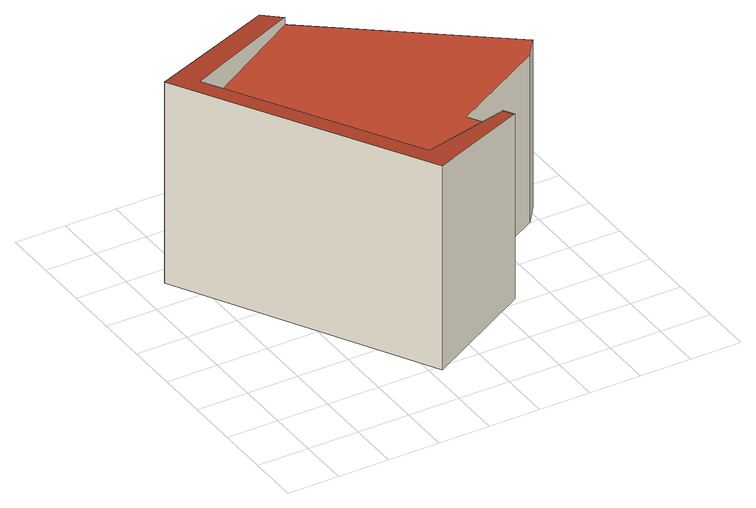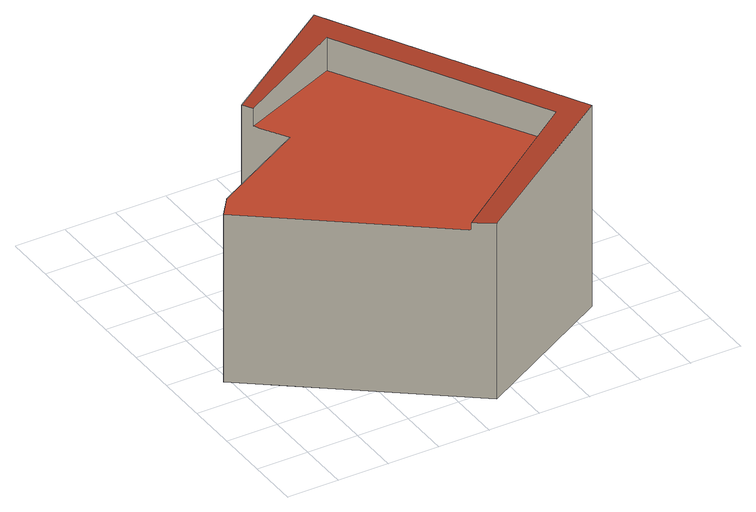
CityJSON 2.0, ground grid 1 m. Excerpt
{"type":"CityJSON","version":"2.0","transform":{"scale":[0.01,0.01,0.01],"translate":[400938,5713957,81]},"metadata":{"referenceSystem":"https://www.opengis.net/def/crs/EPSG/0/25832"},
"CityObjects":{
"building1":{"type":"Building","attributes":{"name":"05913000719220256 a005","LoD1_datenquelleDachhoehe":"1000","LoD1_bezugspunktDach":"2200","GebaeudeHoehe":4.2,"LoD1_datenquelleBodenhoehe":"1000","LoD1_datenquelleLage":"1000","LoD2_datenquelleBodenhoehe":"1000","LoD2_datenquelleDachhoehe":"1000","LoD2_datenquelleLage":"1000","LoD2_FFDatum":"2020-02-06","LoD3_datenquelleBodenhoehe":"1000","LoD3_datenquelleDachhoehe":"1000","LoD3_datenquelleLage":"1000","LoD3_FFDatum":"2019-10-16","LoD3_FirstGenerationBy":"Hochschule Niederrhein, iPattern Institut, 2019","measuredHeight":4.2,"roofType":"1000","storeysAboveGround":0},"address":[{"locality":"Dortmund","thoroughfareName":"Kurler Straße","thoroughfareNumber":"256, a"}],"geometry":[{"type":"MultiSurface","lod":"2","boundaries":[[[0,1,2,3,4,5,6,7,8,9,10]],[[11,12,13,14,15,16,17,18,19,20]],[[21,22,23,24,25,26,27,28,29,30,31,32,33,34,35]],[[25,35,16,15,14,0,10,9,8]],[[27,25,8,7,6]],[[28,27,6,5]],[[32,28,5,4,3,11,20,19]],[[33,32,19,18]],[[34,33,18,17]],[[35,34,17,16]],[[1,0,14,13]],[[2,1,13,12]],[[3,2,12,11]]],"semantics":{"surfaces":[{"type":"RoofSurface"},{"type":"GroundSurface"},{"type":"WallSurface"}],"values":[0,0,1,2,2,2,2,2,2,2,2,2,2]}}]}
},
"vertices":[
[374,697,430],[111,541,430],[332,151,430],[527,233,430],[521,244,430],[492,295,430],[682,401,430],[684,404,430],[711,439,430],[603,522,430],[377,695,430],[527,233,466],[332,151,498],[111,541,492],[374,697,444],[366,703,445],[339,724,446],[54,563,498],[321,90,505],[539,213,466],[528,232,466],[366,703,88],[374,697,88],[377,695,88],[603,522,88],[711,439,88],[684,404,88],[682,401,88],[492,295,88],[521,244,88],[527,233,88],[528,232,88],[539,213,88],[321,90,88],[54,563,88],[339,724,88]
]}
